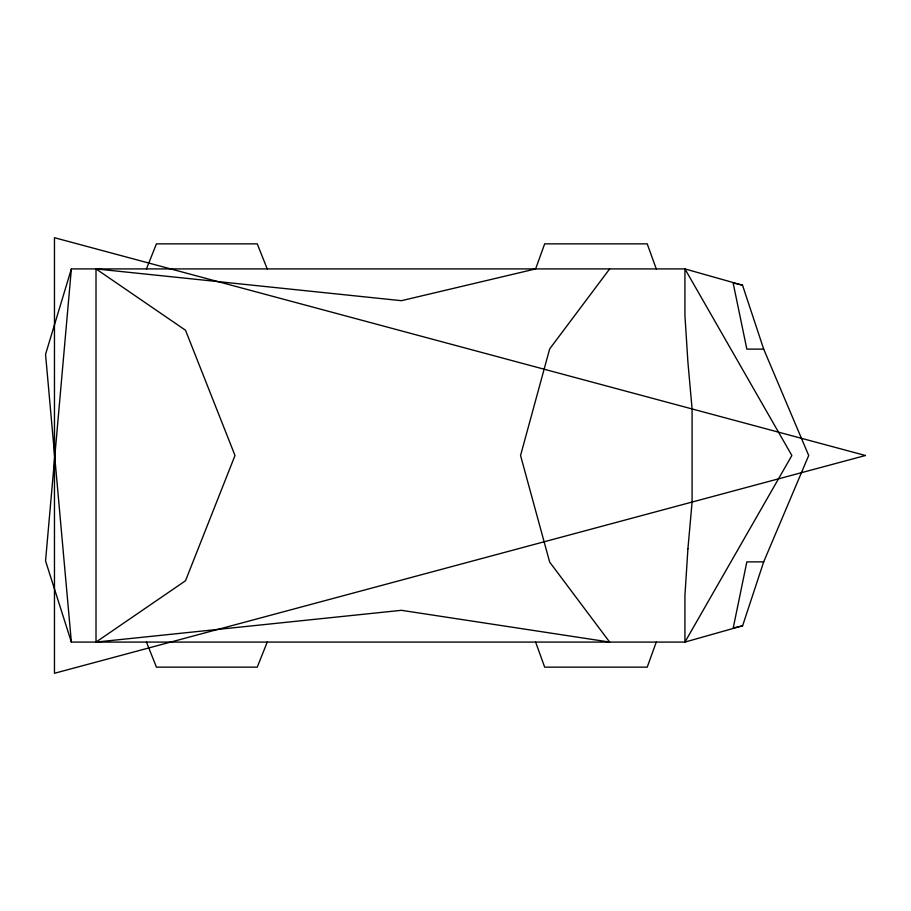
<?xml version="1.0" encoding="UTF-8"?>
<svg xmlns="http://www.w3.org/2000/svg" width="911" height="911" viewBox="0 0 911 911"><rect width="100%" height="100%" fill="white"/><g stroke="black" fill="none" stroke-linecap="round" stroke-linejoin="round"><path stroke-width="1.37" d="M71.365 268.916L45.55 560.903L71.365 642.084L684.935 642.084L742.602 625.8L763.691 561.871L808.706 455.5L763.691 349.129L742.522 285.189L684.935 268.916L71.365 268.916L45.55 354.368L71.365 642.084M656.273 642.084L647.22 667.148L544.676 667.148L535.622 642.084M146.455 268.916L156.441 243.852L257.255 243.852L267.23 268.916M267.23 642.084L257.255 667.148L156.441 667.148L146.455 642.084M609.653 268.916L549.663 348.924L520.557 455.5L549.663 562.076L609.653 642.084L401.432 610.313L96.008 642.084L96.008 268.916L401.432 300.687L535.622 268.916L544.676 243.852L647.22 243.852L656.273 268.916M96.008 642.084L185.502 580.762L235.004 455.5L185.502 330.237L96.008 268.916M742.602 625.8L733.218 627.998L746.849 561.871L763.691 561.871M763.691 349.129L746.849 349.129L733.139 282.991L742.522 285.189M687.919 548.786L684.935 595.43L684.935 642.084L791.875 455.5L684.935 268.916L684.935 315.57L687.919 362.214L692.087 408.857L692.087 502.143L687.919 548.786M865.45 455.5L54.466 673.286L54.466 237.714L865.45 455.5"/></g></svg>
